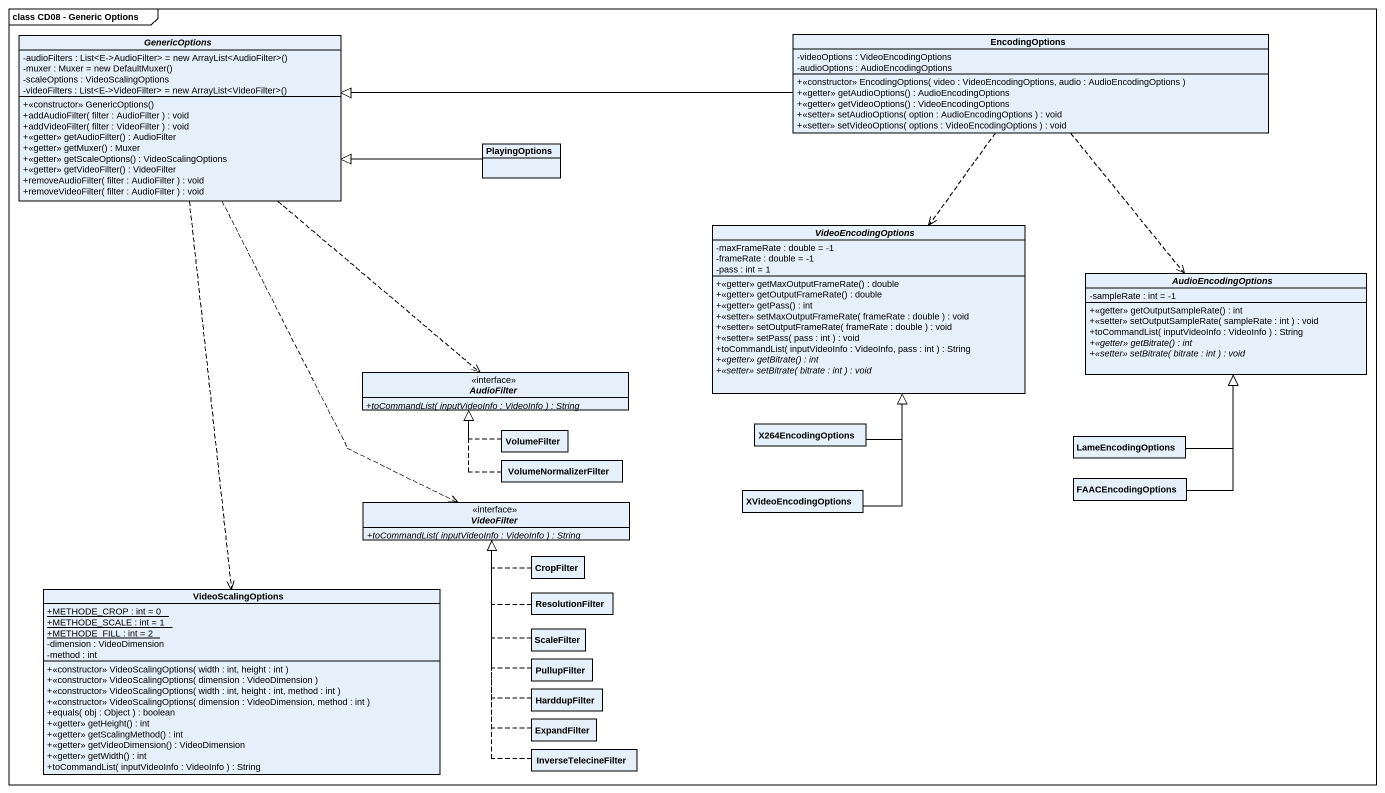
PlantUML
@startuml
mainframe class CD08 - Generic Options
hide circle
hide empty members
skinparam classAttributeIconSize 0
abstract class GenericOptions {
  {field} -audioFilters : List<E->AudioFilter> = new ArrayList<AudioFilter>()
  {field} -muxer : Muxer = new DefaultMuxer()
  -scaleOptions : VideoScalingOptions
  {field} -videoFilters : List<E->VideoFilter> = new ArrayList<VideoFilter>()
  +<<constructor>> GenericOptions()
  +addAudioFilter( filter : AudioFilter ) : void
  +addVideoFilter( filter : VideoFilter ) : void
  +<<getter>> getAudioFilter() : AudioFilter
  +<<getter>> getMuxer() : Muxer
  +<<getter>> getScaleOptions() : VideoScalingOptions
  +<<getter>> getVideoFilter() : VideoFilter
  +removeAudioFilter( filter : AudioFilter ) : void
  +removeVideoFilter( filter : AudioFilter ) : void
}
class EncodingOptions {
  -videoOptions : VideoEncodingOptions
  -audioOptions : AudioEncodingOptions
  +<<constructor>> EncodingOptions( video : VideoEncodingOptions, audio : AudioEncodingOptions )
  +<<getter>> getAudioOptions() : AudioEncodingOptions
  +<<getter>> getVideoOptions() : VideoEncodingOptions
  +<<setter>> setAudioOptions( option : AudioEncodingOptions ) : void
  +<<setter>> setVideoOptions( options : VideoEncodingOptions ) : void
}
class PlayingOptions
abstract class VideoEncodingOptions {
  -maxFrameRate : double = -1
  -frameRate : double = -1
  -pass : int = 1
  +<<getter>> getMaxOutputFrameRate() : double
  +<<getter>> getOutputFrameRate() : double
  +<<getter>> getPass() : int
  +<<setter>> setMaxOutputFrameRate( frameRate : double ) : void
  +<<setter>> setOutputFrameRate( frameRate : double ) : void
  +<<setter>> setPass( pass : int ) : void
  +toCommandList( inputVideoInfo : VideoInfo, pass : int ) : String
  {abstract} +<<getter>> getBitrate() : int
  {abstract} +<<setter>> setBitrate( bitrate : int ) : void
}
abstract class AudioEncodingOptions {
  -sampleRate : int = -1
  +<<getter>> getOutputSampleRate() : int
  +<<setter>> setOutputSampleRate( sampleRate : int ) : void
  +toCommandList( inputVideoInfo : VideoInfo ) : String
  {abstract} +<<getter>> getBitrate() : int
  {abstract} +<<setter>> setBitrate( bitrate : int ) : void
}
interface AudioFilter {
  {abstract} +toCommandList( inputVideoInfo : VideoInfo ) : String
}
class VolumeFilter
class X264EncodingOptions
class LameEncodingOptions
class VolumeNormalizerFilter
class FAACEncodingOptions
interface VideoFilter {
  {abstract} +toCommandList( inputVideoInfo : VideoInfo ) : String
}
class XVideoEncodingOptions
class CropFilter
class VideoScalingOptions {
  {static} +METHODE_CROP : int = 0
  {static} +METHODE_SCALE : int = 1
  {static} +METHODE_FILL : int = 2
  -dimension : VideoDimension
  -method : int
  +<<constructor>> VideoScalingOptions( width : int, height : int )
  +<<constructor>> VideoScalingOptions( dimension : VideoDimension )
  +<<constructor>> VideoScalingOptions( width : int, height : int, method : int )
  +<<constructor>> VideoScalingOptions( dimension : VideoDimension, method : int )
  +equals( obj : Object ) : boolean
  +<<getter>> getHeight() : int
  +<<getter>> getScalingMethod() : int
  +<<getter>> getVideoDimension() : VideoDimension
  +<<getter>> getWidth() : int
  +toCommandList( inputVideoInfo : VideoInfo ) : String
}
class ResolutionFilter
class ScaleFilter
class PullupFilter
class HarddupFilter
class ExpandFilter
class InverseTelecineFilter
GenericOptions ..> AudioFilter
GenericOptions ..> VideoFilter
GenericOptions ..> VideoScalingOptions
EncodingOptions -left-|> GenericOptions
EncodingOptions ..> VideoEncodingOptions
EncodingOptions ..> AudioEncodingOptions
PlayingOptions -left-|> GenericOptions
VolumeFilter .up.|> AudioFilter
X264EncodingOptions -up-|> VideoEncodingOptions
LameEncodingOptions -up-|> AudioEncodingOptions
VolumeNormalizerFilter .up.|> AudioFilter
FAACEncodingOptions -up-|> AudioEncodingOptions
XVideoEncodingOptions -up-|> VideoEncodingOptions
CropFilter .up.|> VideoFilter
ResolutionFilter .up.|> VideoFilter
ScaleFilter .up.|> VideoFilter
PullupFilter .up.|> VideoFilter
HarddupFilter .up.|> VideoFilter
ExpandFilter .up.|> VideoFilter
InverseTelecineFilter .up.|> VideoFilter
@enduml
